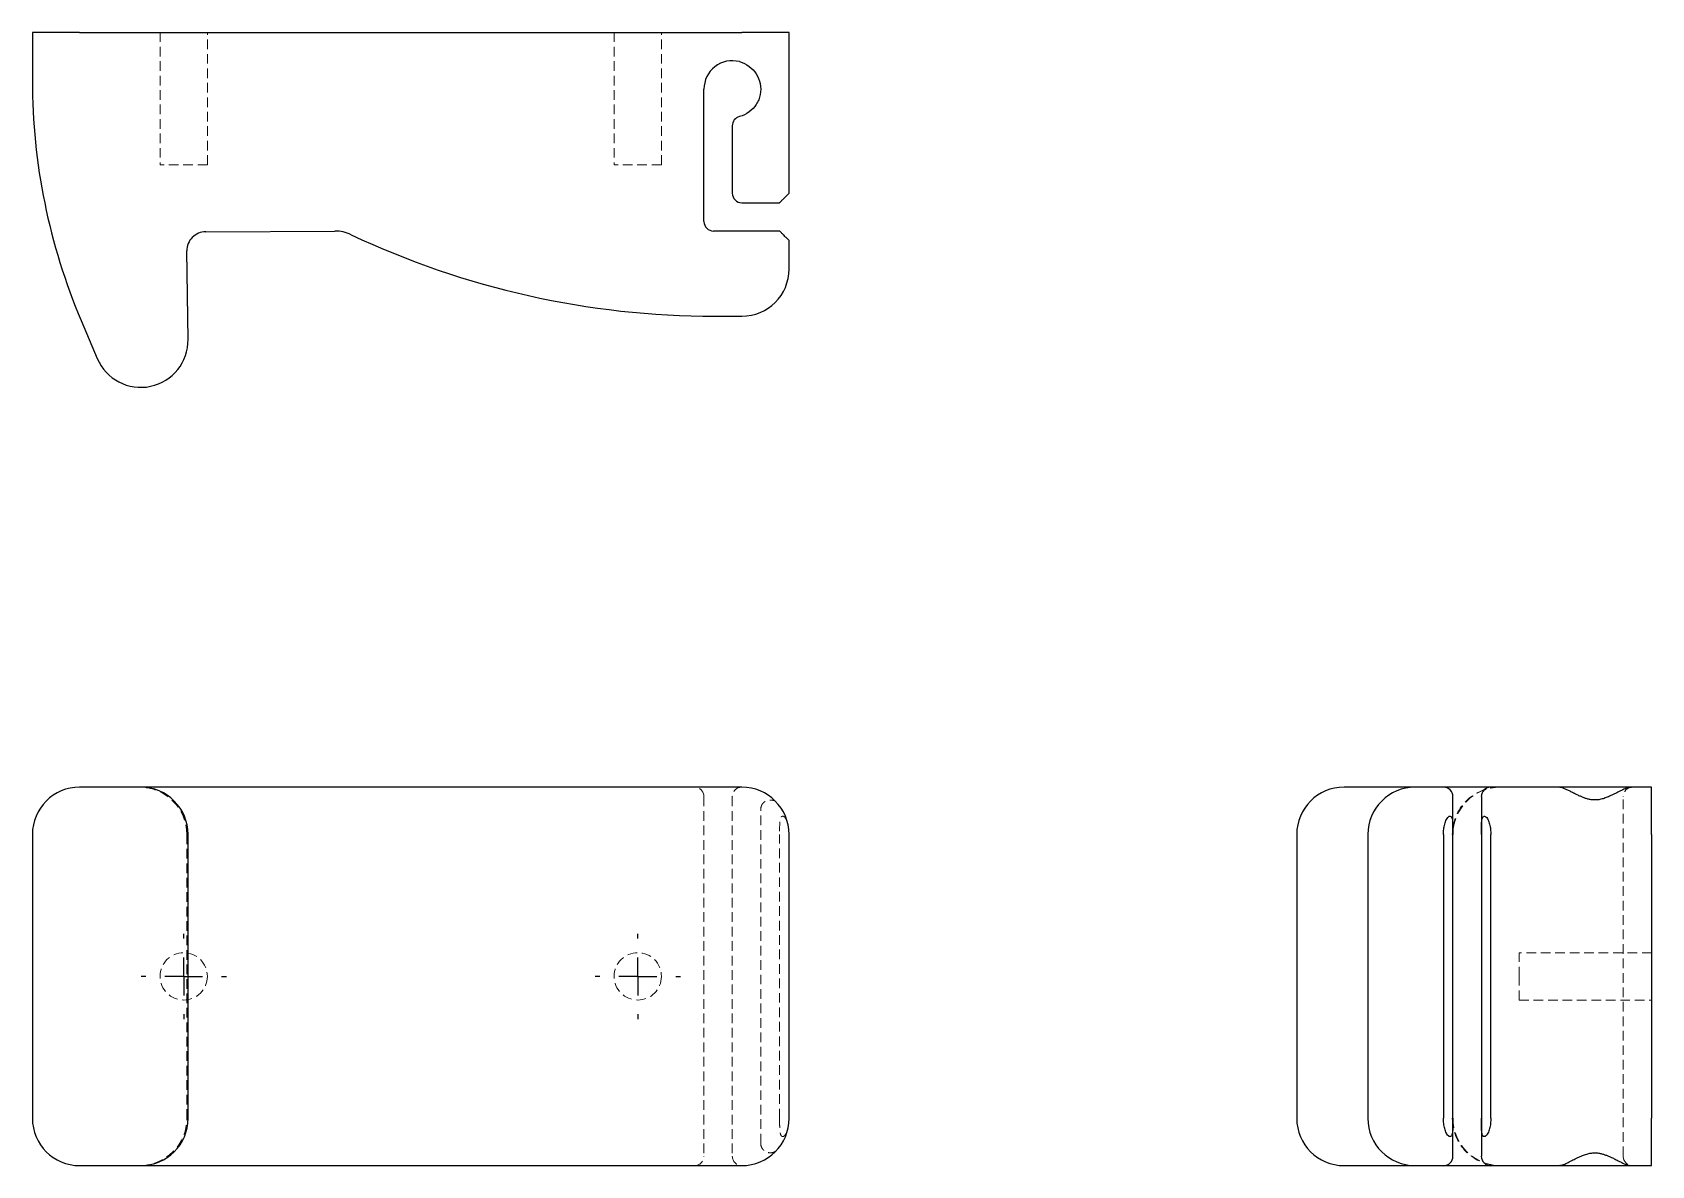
# Model space of a CAD drawing. Header units: millimetres. Extents: x 33 to 246, y 32 to 181.
import ezdxf

# ---------------------------------------------------------------- set-up
doc = ezdxf.new("R2010")
doc.units = ezdxf.units.MM
doc.linetypes.add('HIDDEN', pattern=[1.905, 1.27, -0.635])
doc.layers.add('10', color=7, linetype='Continuous')

# ---------------------------------------------------------------- blocks, each defined once
blk = doc.blocks.new('SW_CENTERMARKSYMBOL_0')
at = {"layer": '10', "color": 0}
for p, q in [((0, 5), (0, 5.62)), ((0, 0), (0, 2.5)), ((-5, 0), (-5.62, 0)), ((0, 0), (-2.5, 0)), ((0, 0), (0, -2.5)), ((0, 0), (2.5, 0)), ((5, 0), (5.62, 0)), ((0, -5), (0, -5.62))]:
    blk.add_line(p, q, dxfattribs=at)
blk = doc.blocks.new('SW_CENTERMARKSYMBOL_1')
at = {"layer": '10', "color": 0}
for p, q in [((0, 5), (0, 5.62)), ((0, 0), (0, 2.5)), ((-5, 0), (-5.62, 0)), ((0, 0), (-2.5, 0)), ((0, 0), (0, -2.5)), ((0, 0), (2.5, 0)), ((5, 0), (5.62, 0)), ((0, -5), (0, -5.62))]:
    blk.add_line(p, q, dxfattribs=at)

msp = doc.modelspace()

# ---------------------------------------------------------------- linework, layer by layer
at = {"color": 7, "linetype": 'Continuous', "lineweight": 25}
for p, q in [((33, 181.39), (33, 175.04)), ((39.23, 181.39), (33, 181.39)), ((39.23, 181.39), (126.49, 181.39)), ((132.72, 181.39), (126.49, 181.39)), ((132.72, 160.19), (132.72, 181.39)), ((121.5, 156.46), (121.5, 173.91)), ((125.24, 169.08), (125.24, 160.19)), ((126.49, 158.95), (131.47, 158.95)), ((55.84, 155.12), (72.86, 155.2)), ((126.49, 155.21), (122.75, 155.21)), ((131.47, 155.21), (126.49, 155.21)), ((132.72, 150.22), (132.72, 153.96)), ((53.52, 140.93), (53.35, 152.59)), ((39.42, 143.42), (41.55, 138.42)), ((122.91, 143.99), (126.49, 143.99)), ((45.16, 81.94), (39.23, 81.94)), ((47.29, 81.94), (45.16, 81.94)), ((55.81, 81.94), (47.29, 81.94)), ((72.83, 81.94), (55.81, 81.94)), ((77.68, 81.94), (72.83, 81.94)), ((122.91, 81.94), (77.68, 81.94)), ((126.49, 81.94), (122.91, 81.94)), ((215.22, 81.94), (205.85, 81.94)), ((218.96, 81.94), (215.22, 81.94)), ((221.46, 81.94), (218.96, 81.94)), ((225.19, 81.94), (221.46, 81.94)), ((234.08, 81.94), (225.19, 81.94)), ((234.31, 81.89), (234.08, 81.94)), ((238.91, 81.94), (234.08, 81.94)), ((243.73, 81.94), (238.91, 81.94)), ((243.5, 81.89), (243.73, 81.94)), ((246.39, 81.94), (243.73, 81.94)), ((246.39, 75.71), (246.39, 81.94)), ((220.21, 75.71), (220.21, 80.69)), ((223.95, 80.69), (223.95, 75.71)), ((33, 75.71), (33, 38.31)), ((53.52, 38.31), (53.52, 75.71)), ((53.52, 75.71), (53.52, 75.71)), ((132.72, 38.31), (132.72, 75.71)), ((199.61, 75.71), (199.61, 38.31)), ((208.99, 75.71), (208.99, 38.31)), ((218.96, 75.71), (218.96, 38.31)), ((220.21, 38.31), (220.21, 75.71)), ((223.95, 75.71), (223.95, 38.31)), ((225.19, 38.31), (225.19, 75.71)), ((246.39, 75.71), (246.39, 38.31)), ((53.52, 38.31), (53.52, 38.31)), ((220.21, 33.32), (220.21, 38.31)), ((223.95, 38.31), (223.95, 33.32)), ((246.39, 32.08), (246.39, 38.31)), ((39.23, 32.08), (45.16, 32.08)), ((45.16, 32.08), (47.29, 32.08)), ((47.29, 32.08), (55.81, 32.08)), ((55.81, 32.08), (72.83, 32.08)), ((72.83, 32.08), (77.68, 32.08)), ((77.68, 32.08), (122.91, 32.08)), ((122.91, 32.08), (126.49, 32.08)), ((205.85, 32.08), (215.22, 32.08)), ((215.22, 32.08), (218.96, 32.08)), ((218.96, 32.08), (221.46, 32.08)), ((221.46, 32.08), (225.19, 32.08)), ((225.19, 32.08), (234.08, 32.08)), ((234.08, 32.08), (234.31, 32.13)), ((234.08, 32.08), (238.91, 32.08)), ((238.91, 32.08), (243.73, 32.08)), ((243.5, 32.13), (243.73, 32.08)), ((243.73, 32.08), (246.39, 32.08))]:
    msp.add_line(p, q, dxfattribs=at)
at = {"color": 7, "linetype": 'HIDDEN', "lineweight": 18}
for p, q in [((49.83, 181.39), (49.83, 163.93)), ((56.06, 163.93), (56.06, 181.39)), ((109.66, 181.39), (109.66, 163.93)), ((115.89, 163.93), (115.89, 181.39)), ((56.06, 163.93), (49.83, 163.93)), ((115.89, 163.93), (109.66, 163.93)), ((121.5, 80.69), (121.5, 33.32)), ((125.24, 80.69), (125.24, 33.32)), ((128.98, 35.01), (128.98, 79.01)), ((242.65, 33.32), (242.65, 80.69)), ((53.35, 75.71), (53.35, 38.31)), ((131.47, 38.31), (131.47, 75.71)), ((220.2, 75.71), (220.2, 38.31)), ((228.93, 57.01), (228.93, 60.12)), ((246.39, 60.12), (228.93, 60.12)), ((228.93, 53.89), (228.93, 57.01)), ((228.93, 53.89), (246.39, 53.89))]:
    msp.add_line(p, q, dxfattribs=at)
for centre in [(52.94, 57.01), (112.78, 57.01)]:
    msp.add_circle(centre, 3.12, dxfattribs=at)
at = {"color": 7, "linetype": 'Continuous', "lineweight": 25}
for centre, radius, start, end in [((125.24, 173.91), 3.74, 75.5225, 180), ((114.02, 175.04), 81.02, 180, 202.9702), ((126.49, 169.08), 1.25, 104.4775, 180), ((126.49, 160.19), 1.25, 180, 270), ((122.75, 156.46), 1.25, 180, 270), ((55.85, 152.63), 2.49, 90.2786, 180.8001), ((72.89, 150.22), 4.99, 64.7302, 90.2786), ((122.91, 256.17), 112.18, 244.7302, 270), ((126.49, 150.22), 6.23, 270, 0), ((47.29, 140.85), 6.23, 202.9702, 0.8001), ((39.23, 75.71), 6.23, 90, 180), ((47.29, 75.71), 6.23, 0, 90), ((126.49, 75.71), 6.23, 0, 90), ((205.85, 75.71), 6.23, 90, 180), ((215.22, 75.71), 6.23, 90, 180), ((218.96, 80.69), 1.25, 0, 90), ((225.19, 80.69), 1.25, 90, 180), ((39.23, 38.31), 6.23, 180, 270), ((47.29, 38.31), 6.23, 270, 0), ((126.49, 38.31), 6.23, 270, 0), ((205.85, 38.31), 6.23, 180, 270), ((215.22, 38.31), 6.23, 180, 270), ((218.96, 33.32), 1.25, 270, 0), ((225.19, 33.32), 1.25, 180, 270)]:
    msp.add_arc(centre, radius, start, end, dxfattribs=at)
at = {"color": 7, "linetype": 'HIDDEN', "lineweight": 18}
for centre, radius, start, end in [((47.12, 75.71), 6.23, 0, 90), ((120.25, 80.69), 1.25, 0, 90), ((126.49, 80.69), 1.25, 90, 180), ((226.35, 75.71), 6.23, 90.0003, 180.0003), ((226.44, 75.71), 6.23, 90, 180), ((243.89, 80.69), 1.25, 90, 180), ((47.12, 38.31), 6.23, 270, 0), ((226.35, 38.31), 6.23, 179.9997, 269.9997), ((226.44, 38.31), 6.23, 180, 270), ((120.25, 33.32), 1.25, 270, 0), ((126.49, 33.32), 1.25, 180, 270), ((243.89, 33.32), 1.25, 180, 270)]:
    msp.add_arc(centre, radius, start, end, dxfattribs=at)
at = {"color": 7, "linetype": 'Continuous', "lineweight": 25}
for points, knots in [([(126.18, 177.53), (126.65, 177.4), (127.53, 176.97), (128.46, 175.96), (129, 174.67), (129, 173.53), (128.83, 172.84), (128.68, 172.4), (128.31, 171.69), (127.53, 170.84), (126.65, 170.41), (126.18, 170.29)], [0, 0, 0, 0, 0.0782728, 0.1565455, 0.2348183, 0.3130911, 0.3326593, 0.3522274, 0.3913638, 0.4696366, 0.5479094, 0.5479094, 0.5479094, 0.5479094]), ([(131.47, 158.95), (131.47, 158.95), (131.47, 158.95), (131.48, 158.95), (131.48, 158.95), (131.5, 158.97), (131.51, 158.98), (131.53, 159.01), (131.55, 159.03), (131.6, 159.08), (131.62, 159.09), (131.67, 159.14), (131.7, 159.17), (131.76, 159.24), (131.8, 159.28), (131.88, 159.36), (131.93, 159.4), (132.04, 159.52), (132.12, 159.59), (132.24, 159.71), (132.29, 159.77), (132.43, 159.91), (132.51, 159.98), (132.62, 160.09), (132.66, 160.13), (132.71, 160.18), (132.72, 160.19), (132.72, 160.19)], [0, 0, 0, 0, 0.125, 0.125, 0.25, 0.25, 0.3125, 0.3125, 0.375, 0.375, 0.40625, 0.40625, 0.4375, 0.4375, 0.46875, 0.46875, 0.5, 0.5, 0.5625, 0.5625, 0.625, 0.625, 0.75, 0.75, 0.875, 0.875, 1, 1, 1, 1]), ([(132.72, 153.96), (132.72, 153.96), (132.71, 153.97), (132.66, 154.03), (132.62, 154.07), (132.5, 154.18), (132.43, 154.25), (132.29, 154.39), (132.24, 154.45), (132.11, 154.57), (132.04, 154.64), (131.92, 154.76), (131.88, 154.8), (131.8, 154.89), (131.76, 154.93), (131.66, 155.03), (131.61, 155.07), (131.55, 155.13), (131.53, 155.15), (131.5, 155.18), (131.5, 155.19), (131.48, 155.2), (131.48, 155.21), (131.47, 155.21), (131.47, 155.21), (131.47, 155.21)], [0, 0, 0, 0, 0.125, 0.125, 0.25, 0.25, 0.375, 0.375, 0.4375, 0.4375, 0.5, 0.5, 0.53125, 0.53125, 0.5625, 0.5625, 0.625, 0.625, 0.6875, 0.6875, 0.75, 0.75, 0.875, 0.875, 1, 1, 1, 1]), ([(243.5, 81.91), (243.43, 81.91), (243.29, 81.89), (242.95, 81.77), (242.46, 81.55), (241.82, 81.22), (241.19, 80.9), (240.58, 80.63), (240.01, 80.42), (239.46, 80.28), (238.93, 80.24), (238.43, 80.27), (237.98, 80.37), (237.57, 80.5), (237.19, 80.65), (236.78, 80.83), (236.32, 81.05), (235.86, 81.28), (235.42, 81.51), (235, 81.7), (234.61, 81.87), (234.42, 81.9), (234.31, 81.91)], [0, 0, 0, 0, 0.047772, 0.092829, 0.175237, 0.248115, 0.31226, 0.367887, 0.416338, 0.45971, 0.499167, 0.537261, 0.573019, 0.605693, 0.641179, 0.675023, 0.718162, 0.771311, 0.818229, 0.871713, 0.932156, 1, 1, 1, 1]), ([(218.96, 75.71), (218.96, 75.94), (218.97, 76.17), (219.03, 76.62), (219.07, 76.84), (219.18, 77.28), (219.25, 77.49), (219.39, 77.77), (219.45, 77.86), (219.57, 78.01), (219.64, 78.07), (219.76, 78.12), (219.8, 78.12), (219.89, 78.1), (219.93, 78.08), (220.03, 77.98), (220.07, 77.87), (220.13, 77.66), (220.15, 77.54), (220.18, 77.31), (220.19, 77.2), (220.2, 76.86), (220.21, 76.63), (220.21, 76.17), (220.21, 75.94), (220.21, 75.71)], [0, 0, 0, 0, 0.125, 0.125, 0.25, 0.25, 0.375, 0.375, 0.4375, 0.4375, 0.5, 0.5, 0.53125, 0.53125, 0.5625, 0.5625, 0.625, 0.625, 0.6875, 0.6875, 0.75, 0.75, 0.875, 0.875, 1, 1, 1, 1]), ([(223.95, 75.71), (223.95, 75.94), (223.95, 76.17), (223.95, 76.63), (223.95, 76.86), (223.97, 77.21), (223.98, 77.33), (224.01, 77.55), (224.03, 77.67), (224.08, 77.83), (224.09, 77.88), (224.14, 77.97), (224.17, 78.02), (224.24, 78.08), (224.28, 78.11), (224.36, 78.12), (224.4, 78.11), (224.52, 78.07), (224.59, 78), (224.71, 77.85), (224.77, 77.76), (224.91, 77.48), (224.98, 77.27), (225.09, 76.84), (225.13, 76.62), (225.18, 76.17), (225.19, 75.94), (225.19, 75.71)], [0, 0, 0, 0, 0.125, 0.125, 0.25, 0.25, 0.3125, 0.3125, 0.375, 0.375, 0.40625, 0.40625, 0.4375, 0.4375, 0.46875, 0.46875, 0.5, 0.5, 0.5625, 0.5625, 0.625, 0.625, 0.75, 0.75, 0.875, 0.875, 1, 1, 1, 1]), ([(220.21, 38.31), (220.21, 38.08), (220.21, 37.85), (220.21, 37.38), (220.2, 37.15), (220.19, 36.81), (220.18, 36.69), (220.15, 36.46), (220.13, 36.35), (220.08, 36.19), (220.06, 36.14), (220.02, 36.04), (219.99, 36), (219.92, 35.93), (219.88, 35.91), (219.8, 35.9), (219.76, 35.9), (219.64, 35.95), (219.57, 36.01), (219.44, 36.16), (219.39, 36.25), (219.25, 36.53), (219.18, 36.74), (219.07, 37.17), (219.03, 37.4), (218.97, 37.85), (218.96, 38.08), (218.96, 38.31)], [0, 0, 0, 0, 0.125, 0.125, 0.25, 0.25, 0.3125, 0.3125, 0.375, 0.375, 0.40625, 0.40625, 0.4375, 0.4375, 0.46875, 0.46875, 0.5, 0.5, 0.5625, 0.5625, 0.625, 0.625, 0.75, 0.75, 0.875, 0.875, 1, 1, 1, 1]), ([(225.19, 38.31), (225.19, 38.08), (225.18, 37.85), (225.13, 37.4), (225.09, 37.17), (224.98, 36.74), (224.91, 36.53), (224.76, 36.25), (224.71, 36.16), (224.59, 36.01), (224.51, 35.94), (224.39, 35.9), (224.35, 35.9), (224.27, 35.91), (224.23, 35.94), (224.13, 36.04), (224.09, 36.15), (224.03, 36.36), (224.01, 36.47), (223.98, 36.7), (223.97, 36.82), (223.95, 37.16), (223.95, 37.39), (223.95, 37.85), (223.95, 38.08), (223.95, 38.31)], [0, 0, 0, 0, 0.125, 0.125, 0.25, 0.25, 0.375, 0.375, 0.4375, 0.4375, 0.5, 0.5, 0.53125, 0.53125, 0.5625, 0.5625, 0.625, 0.625, 0.6875, 0.6875, 0.75, 0.75, 0.875, 0.875, 1, 1, 1, 1]), ([(234.31, 32.1), (234.38, 32.11), (234.52, 32.13), (234.86, 32.25), (235.34, 32.47), (235.98, 32.8), (236.62, 33.12), (237.23, 33.39), (237.8, 33.6), (238.35, 33.73), (238.88, 33.78), (239.38, 33.74), (239.83, 33.64), (240.24, 33.51), (240.62, 33.36), (241.04, 33.18), (241.49, 32.97), (241.95, 32.73), (242.4, 32.51), (242.81, 32.31), (243.2, 32.15), (243.4, 32.12), (243.5, 32.1)], [0, 0, 0, 0, 0.047514, 0.092348, 0.174506, 0.247343, 0.311541, 0.367318, 0.416004, 0.459575, 0.499131, 0.537213, 0.572935, 0.605598, 0.641112, 0.674998, 0.718184, 0.771363, 0.818274, 0.871738, 0.932168, 1, 1, 1, 1])]:
    msp.add_open_spline(points, degree=3, knots=knots, dxfattribs=at)
at = {"color": 7, "linetype": 'HIDDEN', "lineweight": 18}
for points, knots in [([(128.98, 79.01), (129, 79.17), (129.03, 79.46), (129.25, 79.81), (129.49, 80.02), (129.76, 80.17), (130.02, 80.24), (130.24, 80.25), (130.39, 80.24), (130.52, 80.22), (130.62, 80.19), (130.69, 80.17), (130.73, 80.16), (130.72, 80.18), (130.72, 80.19)], [0, 0, 0, 0, 0.166115, 0.303456, 0.411685, 0.492736, 0.624688, 0.679687, 0.729775, 0.779386, 0.833262, 0.895889, 0.97091, 1, 1, 1, 1]), ([(132.47, 77.33), (132.46, 77.38), (132.39, 77.6), (132.26, 77.85), (132.08, 78.04), (131.96, 78.11), (131.85, 78.12), (131.76, 78.08), (131.67, 77.99), (131.58, 77.8), (131.49, 77.33), (131.47, 76.6), (131.47, 76.01), (131.47, 75.71)], [0, 0, 0, 0, 0.0398249, 0.1868756, 0.2372709, 0.2879812, 0.3229785, 0.3581748, 0.3900543, 0.4400147, 0.5348405, 0.7660069, 1, 1, 1, 1]), ([(131.47, 38.31), (131.47, 37.9), (131.47, 37.27), (131.51, 36.57), (131.58, 36.23), (131.65, 36.05), (131.74, 35.94), (131.83, 35.9), (131.94, 35.9), (132.07, 35.97), (132.26, 36.18), (132.46, 36.56), (132.53, 36.92), (132.57, 37.1)], [0, 0, 0, 0, 0.29071, 0.436438, 0.488826, 0.541602, 0.573237, 0.605076, 0.633827, 0.675938, 0.744408, 0.870389, 1, 1, 1, 1]), ([(131.11, 34.14), (131.01, 34.04), (130.83, 33.88), (130.46, 33.77), (130.17, 33.76), (129.9, 33.8), (129.64, 33.9), (129.33, 34.11), (129.12, 34.41), (129, 34.73), (128.98, 34.91), (128.98, 35.01)], [0, 0, 0, 0, 0.173111, 0.305559, 0.402143, 0.470548, 0.55757, 0.674954, 0.82219, 0.907447, 1, 1, 1, 1])]:
    msp.add_open_spline(points, degree=3, knots=knots, dxfattribs=at)

# ---------------------------------------------------------------- block references
at = {"layer": '10'}
for name, p in [('SW_CENTERMARKSYMBOL_0', (52.94, 57.01)), ('SW_CENTERMARKSYMBOL_1', (112.78, 57.01))]:
    msp.add_blockref(name, p, dxfattribs=at)

doc.saveas('drawing.dxf')
